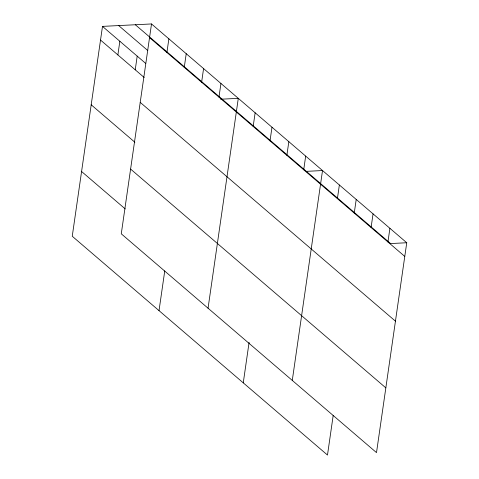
<?xml version="1.0" encoding="UTF-8"?>
<svg xmlns="http://www.w3.org/2000/svg" width="479" height="479" viewBox="0 0 479 479"><rect width="100%" height="100%" fill="white"/><g stroke="black" fill="none" stroke-linecap="round" stroke-linejoin="round"><path stroke-width="0.72" d="M151.514 23.95L121.271 233.818L376.506 452.619L406.749 242.751L151.514 23.95L102.494 26.381L72.251 236.249L327.486 455.05L333.21 415.317M117.876 54.929L119.846 41.26M135.234 69.808L137.204 56.133M166.902 52.498L168.871 38.829M184.253 67.377L186.223 53.708M159.028 310.637L164.752 270.91M201.611 82.256L203.581 68.587M218.969 97.135L220.939 83.466M208.054 308.213L238.297 98.345L220.669 99.219M253.169 126.456L255.139 112.787M270.018 140.898L271.988 127.222M243.26 382.847L249.092 342.377M286.861 155.34L288.831 141.664M303.71 169.776L305.68 156.106M292.28 380.416L322.523 170.548L306.344 171.35M337.396 198.659L339.366 184.99M354.244 213.101L356.214 199.432M371.087 227.543L373.057 213.874M387.936 241.985L389.906 228.309M406.749 242.751L390.577 243.554L135.335 24.752M149.544 37.619L404.779 256.421M118.666 25.579L147.783 50.535M102.494 26.381L145.604 63.336M100.524 40.05L144.191 77.484M140.215 102.368L395.45 321.169M91.19 104.793L134.862 142.233M130.599 169.075L385.84 387.876M81.58 171.5L125.247 208.94"/></g></svg>
